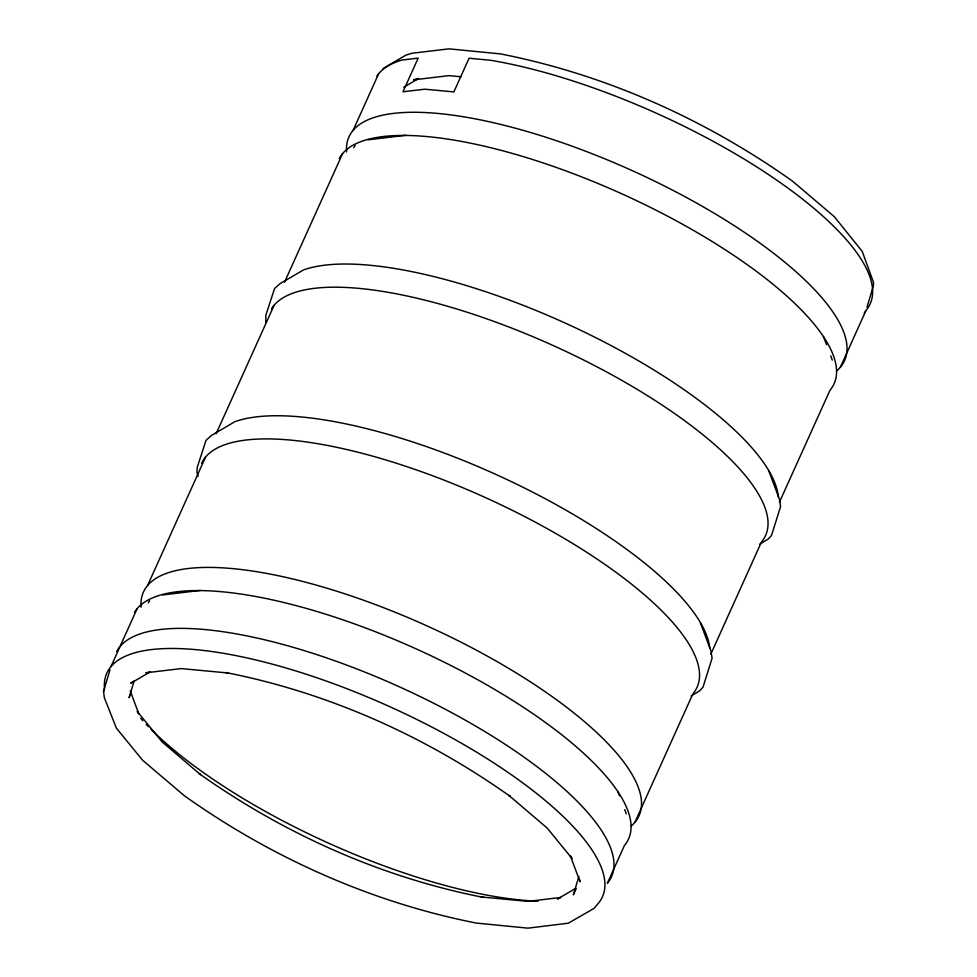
<?xml version="1.0" encoding="UTF-8"?>
<svg xmlns="http://www.w3.org/2000/svg" width="977" height="977" viewBox="0 0 977 977"><rect width="100%" height="100%" fill="white"/><g stroke="black" fill="none" stroke-linecap="round" stroke-linejoin="round"><path stroke-width="1.47" d="M103.538 691.374L104.38 697.798L116.385 728.146L142.605 760.228L184.47 795.84C271.667 857.745 371.541 902.467 476.617 923.118L528.032 928.15L568.309 923.204L594.077 908.378L598.303 903.359A271.875 85.817 24.3 0 0 379.54 702.145A271.875 85.817 24.3 0 0 104.466 688.211L103.538 691.374L110.022 669.782M130.051 694.586L129.111 697.749L134.24 680.639M578.897 876.381L573.352 894.895L576.051 888.899M866.978 307.218L873.462 285.626L873.499 282.365L862.227 251.394L834.395 216.772L792.53 181.16C705.333 119.255 605.459 74.533 500.383 53.882L448.968 48.85L411.769 53.295L405.882 55.164L382.923 68.622M110.975 666.583L137.122 608.683M147.576 585.516L205.597 457.016M216.051 433.861L274.097 305.312M284.551 282.145L342.622 153.548M353.076 130.381L378.697 73.641M634.903 822.292L692.925 693.792A271.875 85.817 24.3 0 0 495.803 502.361A271.875 85.817 24.3 0 0 201.543 463.379M710.865 654.053L761.425 542.088A271.875 85.817 24.3 0 0 568.602 352.685A271.875 85.817 24.3 0 0 271.447 309.001M779.377 502.325L829.949 390.324A271.875 85.817 24.3 0 0 634.977 199.906A271.875 85.817 24.3 0 0 339.239 158.555M840.403 367.157L866.025 310.417A271.875 85.817 24.3 0 0 768.459 174.541A271.875 85.817 24.3 0 0 490.515 60.256L469.07 58.241L453.865 91.911L424.751 89.188L402.976 91.789L418.168 58.119L401.803 60.086A271.875 85.817 24.3 0 0 376.866 76.059M353.772 147.71L355.054 145.463M148.272 602.846L149.554 600.599M864.266 313.214L866.025 310.417M132.396 681.787L130.759 683.265L150.421 671.724M403.733 87.234L418.156 78.771M303.297 270.031L279.886 283.77L274.513 288.667L265.842 315.266L265.72 322.459M234.798 421.746L211.386 435.486L206.013 440.383L197.342 466.982L196.865 471.781L197.977 476.483M759.581 544.274L768.142 539.121L771.464 535.555L780.574 506.575L779.499 499.467L768.887 471.048M691.081 695.99L699.642 690.837L702.964 687.271L712.074 658.29L711 651.183L700.387 622.764M575.893 888.227L557.537 898.999L560.346 897.631M418.535 78.453L413.576 79.858L448.895 75.632L460.985 76.768M148.931 672.323L145.842 672.811L181.172 668.586L227.995 672.97L225.907 672.567C328.211 692.669 425.447 736.206 510.324 796.487L508.809 795.327L547.132 828.032L572.021 858.49L570.409 855.95L580.069 881.791L579.19 878.641M368.17 139.809L405.98 135.278M162.658 594.944L200.48 590.413M560.48 897.497L528.105 901.368L481.27 896.984L483.359 897.387C381.067 877.285 283.831 833.747 198.942 773.466L200.456 774.627L162.145 741.922L137.244 711.464L138.868 714.004L130.222 690.873M823.464 336.491L826.579 344.82M830.731 355.933L832.294 360.098M617.965 791.626L619.516 795.791M624.706 809.677L626.269 813.841M346.579 152.009A271.875 85.817 24.3 0 1 628.846 169.119A271.875 85.817 24.3 0 1 836.691 370.894M304.335 269.652A271.875 85.817 24.3 0 1 581.901 330.873A271.875 85.817 24.3 0 1 778.388 497.305M134.472 612.384A271.875 85.817 24.3 0 1 431.614 656.056A271.875 85.817 24.3 0 1 624.45 845.459L607.376 883.257A271.875 85.817 24.3 0 0 412.404 692.84A271.875 85.817 24.3 0 0 116.666 651.488M141.079 607.144A271.875 85.817 24.3 0 1 423.346 624.254A271.875 85.817 24.3 0 1 631.191 826.029M235.836 421.368A271.875 85.817 24.3 0 1 511.814 481.832A271.875 85.817 24.3 0 1 709.766 647.751M538.071 901.221A271.875 85.817 24.3 0 1 150.971 729.208M148.565 726.778A271.875 85.817 24.3 0 1 146.22 724.348M142.837 720.708A271.875 85.817 24.3 0 1 140.664 718.29"/></g></svg>
